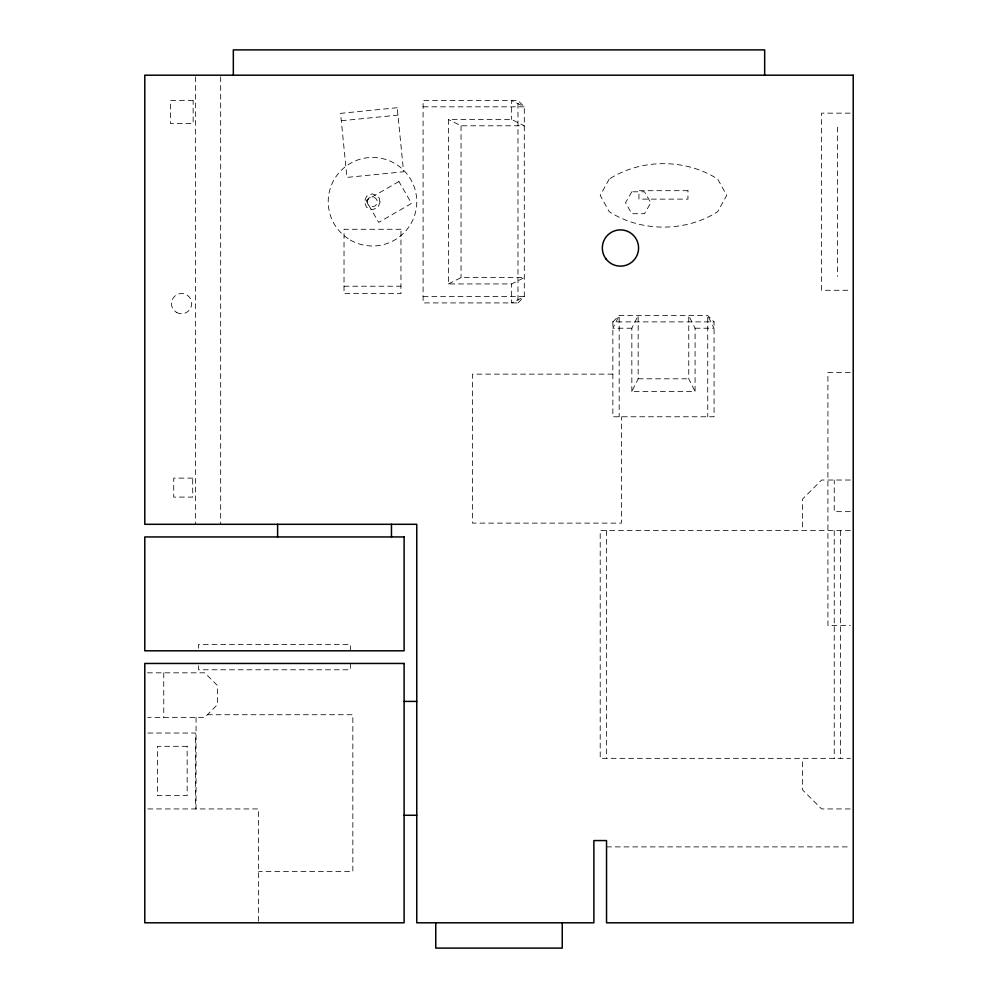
<?xml version="1.0" encoding="UTF-8"?>
<svg xmlns="http://www.w3.org/2000/svg" width="998" height="998" viewBox="0 0 998 998"><rect width="100%" height="100%" fill="white"/><g stroke="black" fill="none" stroke-linecap="round" stroke-linejoin="round"><path stroke-width="0.75" stroke-dasharray="4.99 3.74" d="M380.226 201.796L377.893 207.422L372.266 209.755L366.64 207.422L364.307 201.796L366.64 196.169L372.266 193.837L377.893 196.169L379.614 198.752L379.727 201.796M631.834 391.466L631.834 328.217L638.159 315.568L638.159 378.816L631.834 391.466L695.082 391.466L695.082 328.217L688.757 315.568L688.757 378.816L695.082 391.466M517.974 302.918L524.299 296.593L524.299 106.823L517.974 100.499L423.09 100.499L423.09 302.918L517.974 302.918L517.974 100.499M612.859 321.892L619.184 315.568L707.732 315.568L714.057 321.892L714.057 416.765L612.859 416.765L612.859 321.892L714.057 321.892M448.401 283.943L461.051 277.619L524.299 277.619L511.65 283.943L448.401 283.943L448.401 119.473L511.65 119.473L524.299 125.798L461.051 125.798L448.401 119.473M341.291 120.758L397.94 115.119M423.09 106.823L524.299 106.823L511.65 100.499L511.65 119.473M850.209 113.148L821.591 113.148L821.591 290.268L850.209 290.268M344.023 286.214L400.959 286.214M423.09 296.593L524.299 296.593L511.65 302.918L511.65 283.943M631.834 328.217L612.859 328.217L619.184 315.568L619.184 416.765M695.082 328.217L714.057 328.217L707.732 315.568L707.732 416.765M850.246 372.491L827.916 372.491L827.916 625.509L850.246 625.509M612.859 374.138L472.466 374.138L472.466 523.114L621.442 523.114L621.442 416.765M638.159 378.816L688.757 378.816M850.296 480.026L821.591 480.026L802.617 499L802.617 530.624M850.296 511.65L834.241 511.65L834.241 480.026M850.408 530.624L600.21 530.624L600.21 758.343L850.408 758.343M147.454 672.827L204.74 672.827L217.389 685.476L217.389 704.7L204.74 717.35L147.704 717.35M207.359 714.73L352.843 714.73L352.843 871.528L258.632 871.528M147.841 733.043L195.383 733.043L195.383 808.941M147.804 808.941L258.632 808.941L258.632 921.254M850.209 808.941L821.591 808.941L802.617 789.967L802.617 758.343M606.534 846.89L850.184 846.89M840.565 530.624L840.565 758.343M837.409 127.07L837.409 276.346M834.241 530.624L834.241 758.343M606.534 530.624L606.534 758.343M461.051 125.798L461.051 277.619M350.36 650.808L350.36 644.483L198.54 644.483L198.54 648.276M350.36 663.458L350.36 669.783L198.54 669.783L198.54 663.458M220.683 76.746L220.683 524.299M196.057 717.35L196.057 808.941M195.383 76.759L195.383 524.299M163.759 672.827L163.759 717.35M367.538 200.61C365.68 206.636 375.784 209.181 376.995 202.981C378.853 197.018 368.761 194.361 367.538 200.61M609.167 179.153L600.21 195.383L609.167 211.613C641.065 232.26 685.863 232.26 717.749 211.613L726.719 195.383L717.749 179.153C685.863 158.507 641.065 158.507 609.167 179.153M631.834 191.791L625.509 202.744L631.834 213.697L644.483 213.697L650.808 202.744L644.483 191.791L631.834 191.791M398.901 181.524L366.029 200.498L378.679 222.404L411.55 203.43L398.901 181.524M397.204 107.722L340.555 113.36L346.942 177.407L403.591 171.768L397.204 107.722M193.15 100.623L170.384 100.623L170.384 123.403L193.15 123.403L193.15 100.623M687.959 190.693L638.945 190.693L638.945 199.126L687.959 199.126L687.959 190.693M400.959 229.278L344.023 229.278L344.023 293.637L400.959 293.637L400.959 229.278M192.714 478.129L173.727 478.129L173.727 497.104L192.714 497.104L192.714 478.129M187.162 746.317L157.435 746.317L157.435 795.655L187.162 795.655L187.162 746.317M350.36 240.056A44.274 44.274 0 0 0 416.765 201.708A44.274 44.274 0 0 0 350.36 163.36A44.274 44.274 0 0 0 350.36 240.056M176.534 312.374A10.117 10.117 0 0 0 191.716 303.604A10.117 10.117 0 0 0 176.534 294.847A10.117 10.117 0 0 0 176.534 312.374"/><path stroke-width="1.5" d="M404.115 701.407L416.765 701.407M404.115 815.266L416.765 815.266M764.668 75.199L764.668 49.9L233.332 49.9L233.332 75.199M562.248 922.801L562.248 948.1L435.752 948.1L435.752 922.801M391.466 524.299L391.466 536.949M277.619 524.299L277.619 536.949M853.215 75.199L144.785 75.199L144.785 524.299L416.765 524.299L416.765 922.801L593.885 922.801L593.885 840.565L606.534 840.565L606.534 922.801L853.215 922.801L853.215 75.199M404.115 536.949L144.785 536.949L144.785 650.808L404.115 650.808L404.115 536.949M404.115 663.458L144.785 663.458L144.785 922.801L404.115 922.801L404.115 663.458M606.073 259.043A18.126 18.126 0 0 0 637.198 254.952A18.126 18.126 0 0 0 618.086 230.039A18.126 18.126 0 0 0 606.073 259.043"/></g></svg>
